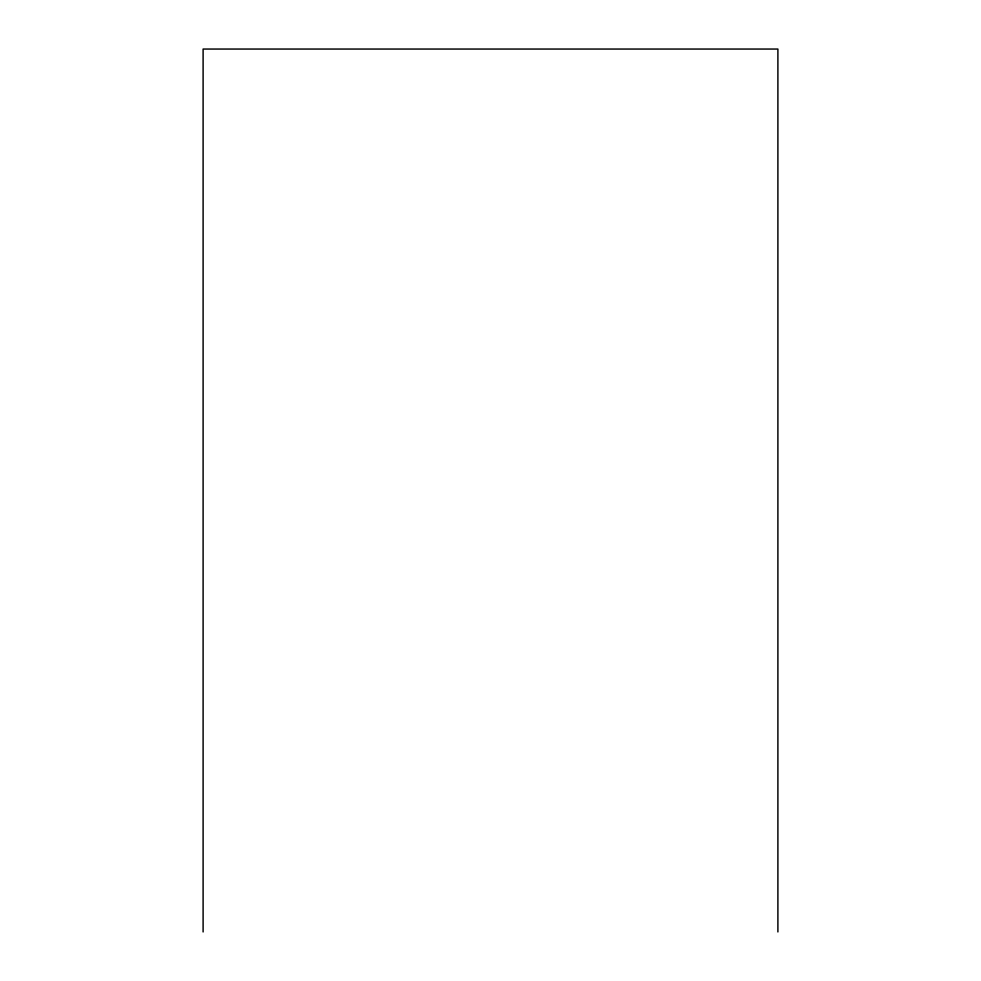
<?xml version="1.0" encoding="UTF-8"?>
<svg xmlns="http://www.w3.org/2000/svg" width="981" height="981" viewBox="0 0 981 981"><rect width="100%" height="100%" fill="white"/><g stroke="black" fill="none" stroke-linecap="round" stroke-linejoin="round"><path stroke-width="1.47" d="M777.896 931.95L777.896 49.05L203.104 49.05L203.104 931.95"/></g></svg>
